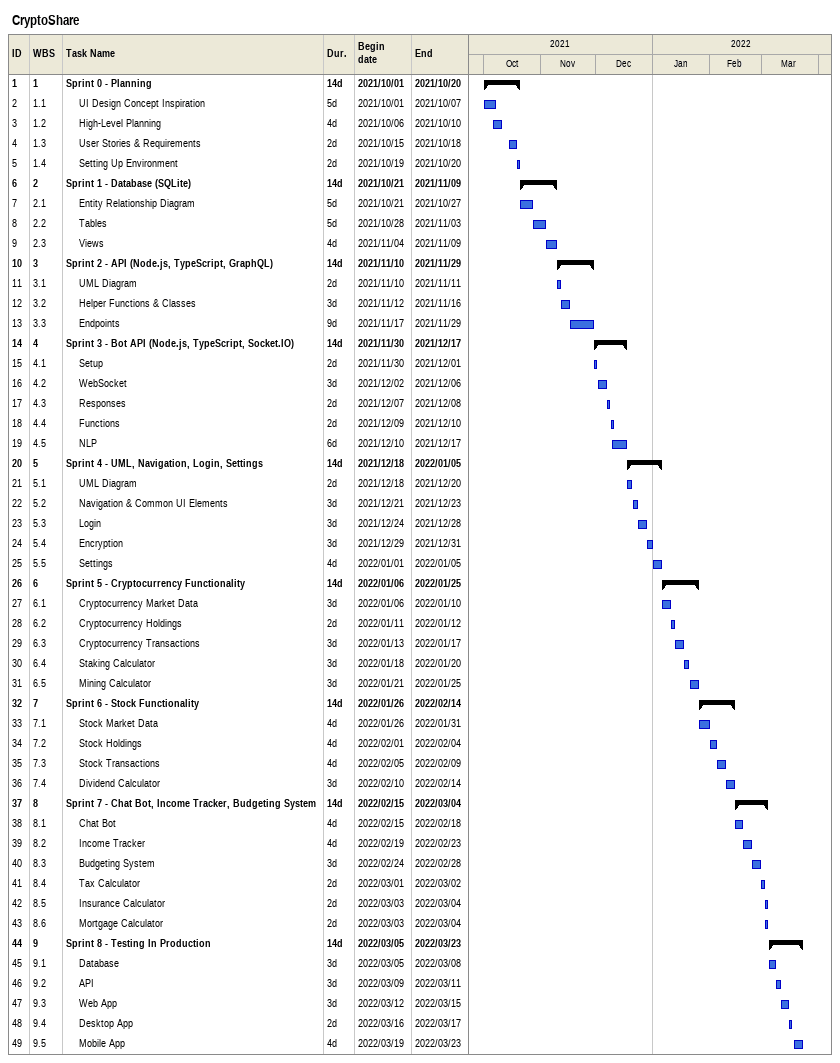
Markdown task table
CryptoShare

| ID | WBS | Task | Duration | Start | Finish |
|---|---|---|---|---|---|
| 1 | 1 | **Sprint 0 - Planning** | 14d | 2021-10-01 | 2021-10-20 |
| 2 | 1.1 | UI Design Concept Inspiration | 5d | 2021-10-01 | 2021-10-07 |
| 3 | 1.2 | High-Level Planning | 4d | 2021-10-06 | 2021-10-10 |
| 4 | 1.3 | User Stories & Requirements | 2d | 2021-10-15 | 2021-10-18 |
| 5 | 1.4 | Setting Up Environment | 2d | 2021-10-19 | 2021-10-20 |
| 6 | 2 | **Sprint 1 - Database (SQLite)** | 14d | 2021-10-21 | 2021-11-09 |
| 7 | 2.1 | Entity Relationship Diagram | 5d | 2021-10-21 | 2021-10-27 |
| 8 | 2.2 | Tables | 5d | 2021-10-28 | 2021-11-03 |
| 9 | 2.3 | Views | 4d | 2021-11-04 | 2021-11-09 |
| 10 | 3 | **Sprint 2 - API (Node.js, TypeScript, GraphQL)** | 14d | 2021-11-10 | 2021-11-29 |
| 11 | 3.1 | UML Diagram | 2d | 2021-11-10 | 2021-11-11 |
| 12 | 3.2 | Helper Functions & Classes | 3d | 2021-11-12 | 2021-11-16 |
| 13 | 3.3 | Endpoints | 9d | 2021-11-17 | 2021-11-29 |
| 14 | 4 | **Sprint 3 - Bot API (Node.js, TypeScript, Socket.IO)** | 14d | 2021-11-30 | 2021-12-17 |
| 15 | 4.1 | Setup | 2d | 2021-11-30 | 2021-12-01 |
| 16 | 4.2 | WebSocket | 3d | 2021-12-02 | 2021-12-06 |
| 17 | 4.3 | Responses | 2d | 2021-12-07 | 2021-12-08 |
| 18 | 4.4 | Functions | 2d | 2021-12-09 | 2021-12-10 |
| 19 | 4.5 | NLP | 6d | 2021-12-10 | 2021-12-17 |
| 20 | 5 | **Sprint 4 - UML, Navigation, Login, Settings** | 14d | 2021-12-18 | 2022-01-05 |
| 21 | 5.1 | UML Diagram | 2d | 2021-12-18 | 2021-12-20 |
| 22 | 5.2 | Navigation & Common UI Elements | 3d | 2021-12-21 | 2021-12-23 |
| 23 | 5.3 | Login | 3d | 2021-12-24 | 2021-12-28 |
| 24 | 5.4 | Encryption | 3d | 2021-12-29 | 2021-12-31 |
| 25 | 5.5 | Settings | 4d | 2022-01-01 | 2022-01-05 |
| 26 | 6 | **Sprint 5 - Cryptocurrency Functionality** | 14d | 2022-01-06 | 2022-01-25 |
| 27 | 6.1 | Cryptocurrency Market Data | 3d | 2022-01-06 | 2022-01-10 |
| 28 | 6.2 | Cryptocurrency Holdings | 2d | 2022-01-11 | 2022-01-12 |
| 29 | 6.3 | Cryptocurrency Transactions | 3d | 2022-01-13 | 2022-01-17 |
| 30 | 6.4 | Staking Calculator | 3d | 2022-01-18 | 2022-01-20 |
| 31 | 6.5 | Mining Calculator | 3d | 2022-01-21 | 2022-01-25 |
| 32 | 7 | **Sprint 6 - Stock Functionality** | 14d | 2022-01-26 | 2022-02-14 |
| 33 | 7.1 | Stock Market Data | 4d | 2022-01-26 | 2022-01-31 |
| 34 | 7.2 | Stock Holdings | 4d | 2022-02-01 | 2022-02-04 |
| 35 | 7.3 | Stock Transactions | 4d | 2022-02-05 | 2022-02-09 |
| 36 | 7.4 | Dividend Calculator | 3d | 2022-02-10 | 2022-02-14 |
| 37 | 8 | **Sprint 7 - Chat Bot, Income Tracker, Budgeting System** | 14d | 2022-02-15 | 2022-03-04 |
| 38 | 8.1 | Chat Bot | 4d | 2022-02-15 | 2022-02-18 |
| 39 | 8.2 | Income Tracker | 4d | 2022-02-19 | 2022-02-23 |
| 40 | 8.3 | Budgeting System | 3d | 2022-02-24 | 2022-02-28 |
| 41 | 8.4 | Tax Calculator | 2d | 2022-03-01 | 2022-03-02 |
| 42 | 8.5 | Insurance Calculator | 2d | 2022-03-03 | 2022-03-04 |
| 43 | 8.6 | Mortgage Calculator | 2d | 2022-03-03 | 2022-03-04 |
| 44 | 9 | **Sprint 8 - Testing In Production** | 14d | 2022-03-05 | 2022-03-23 |
| 45 | 9.1 | Database | 3d | 2022-03-05 | 2022-03-08 |
| 46 | 9.2 | API | 3d | 2022-03-09 | 2022-03-11 |
| 47 | 9.3 | Web App | 3d | 2022-03-12 | 2022-03-15 |
| 48 | 9.4 | Desktop App | 2d | 2022-03-16 | 2022-03-17 |
| 49 | 9.5 | Mobile App | 4d | 2022-03-19 | 2022-03-23 |
